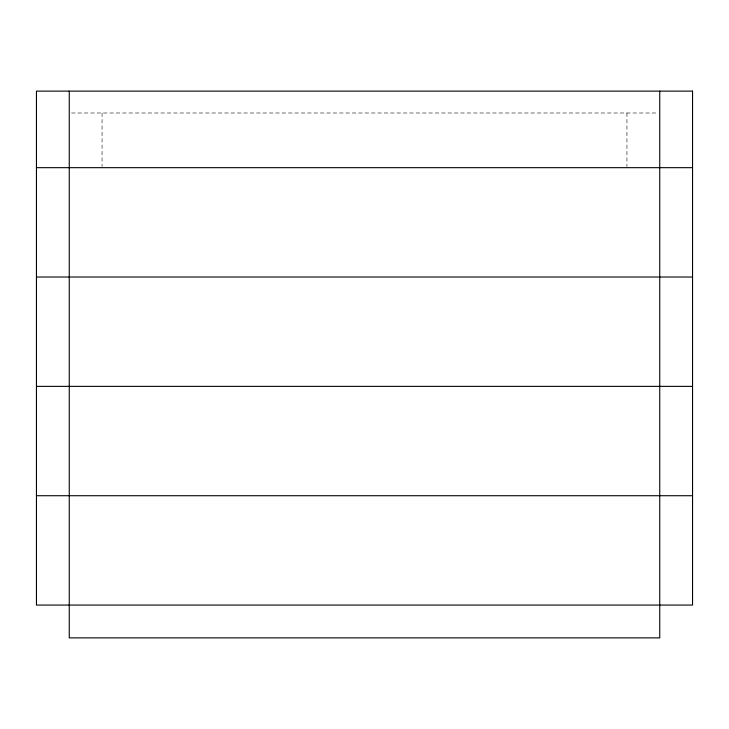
<?xml version="1.0" encoding="UTF-8"?>
<svg xmlns="http://www.w3.org/2000/svg" width="729" height="729" viewBox="0 0 729 729"><rect width="100%" height="100%" fill="white"/><g stroke="black" fill="none" stroke-linecap="round" stroke-linejoin="round"><path stroke-width="0.55" stroke-dasharray="3.65 2.73" d="M71.533 112.995L657.467 112.995M626.94 112.995L626.94 166.531M102.06 112.995L102.06 166.531"/><path stroke-width="1.09" d="M36.45 167.67L692.55 167.67M36.45 277.02L692.55 277.02M36.45 386.37L692.55 386.37M36.45 495.72L692.55 495.72M659.745 91.125L659.745 637.875L69.255 637.875L69.255 91.125M692.55 91.125L36.45 91.125L36.45 605.07L692.55 605.07L692.55 91.125"/></g></svg>
